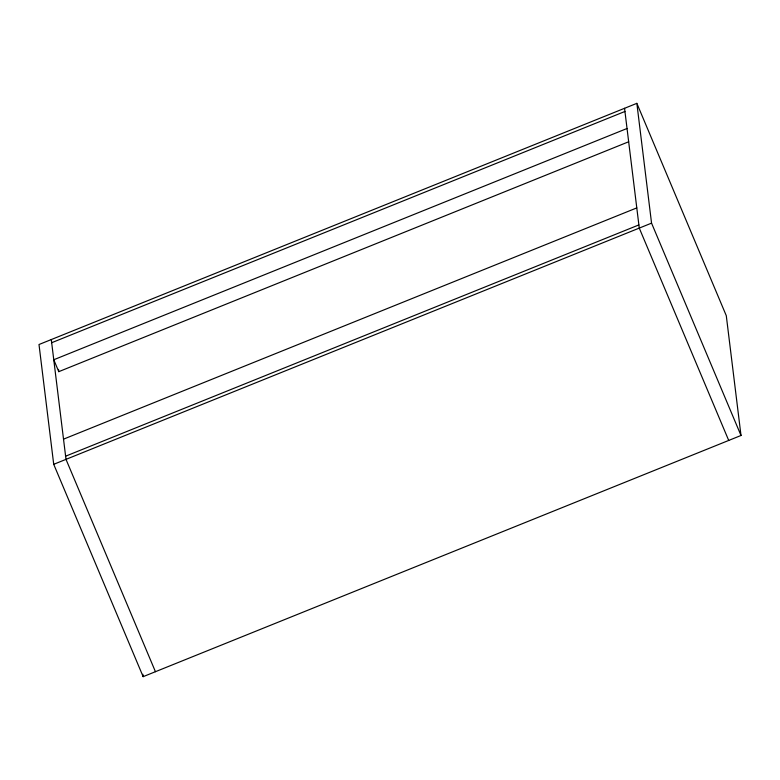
<?xml version="1.0" encoding="UTF-8"?>
<svg xmlns="http://www.w3.org/2000/svg" width="780" height="780" viewBox="0 0 780 780"><rect width="100%" height="100%" fill="white"/><g stroke="black" fill="none" stroke-linecap="round" stroke-linejoin="round"><path stroke-width="1.17" d="M636.85 103.34L39 344.516L53.713 464.315L143.149 676.66L741 435.484L726.287 315.685L636.85 103.34L651.553 223.139L741 435.484M51.675 342.722L624.946 111.462M627.032 128.495L53.771 359.755L58.783 371.66L628.67 141.765M63.521 439.159L636.782 207.899M65.608 456.193L638.879 224.923M53.713 464.315L651.553 223.139M728.715 440.447L639.268 228.091L624.556 108.293M155.444 671.707L65.998 459.352L51.285 339.553M142.857 674.261L143.149 676.66M58.5 369.389L58.783 371.66"/></g></svg>
